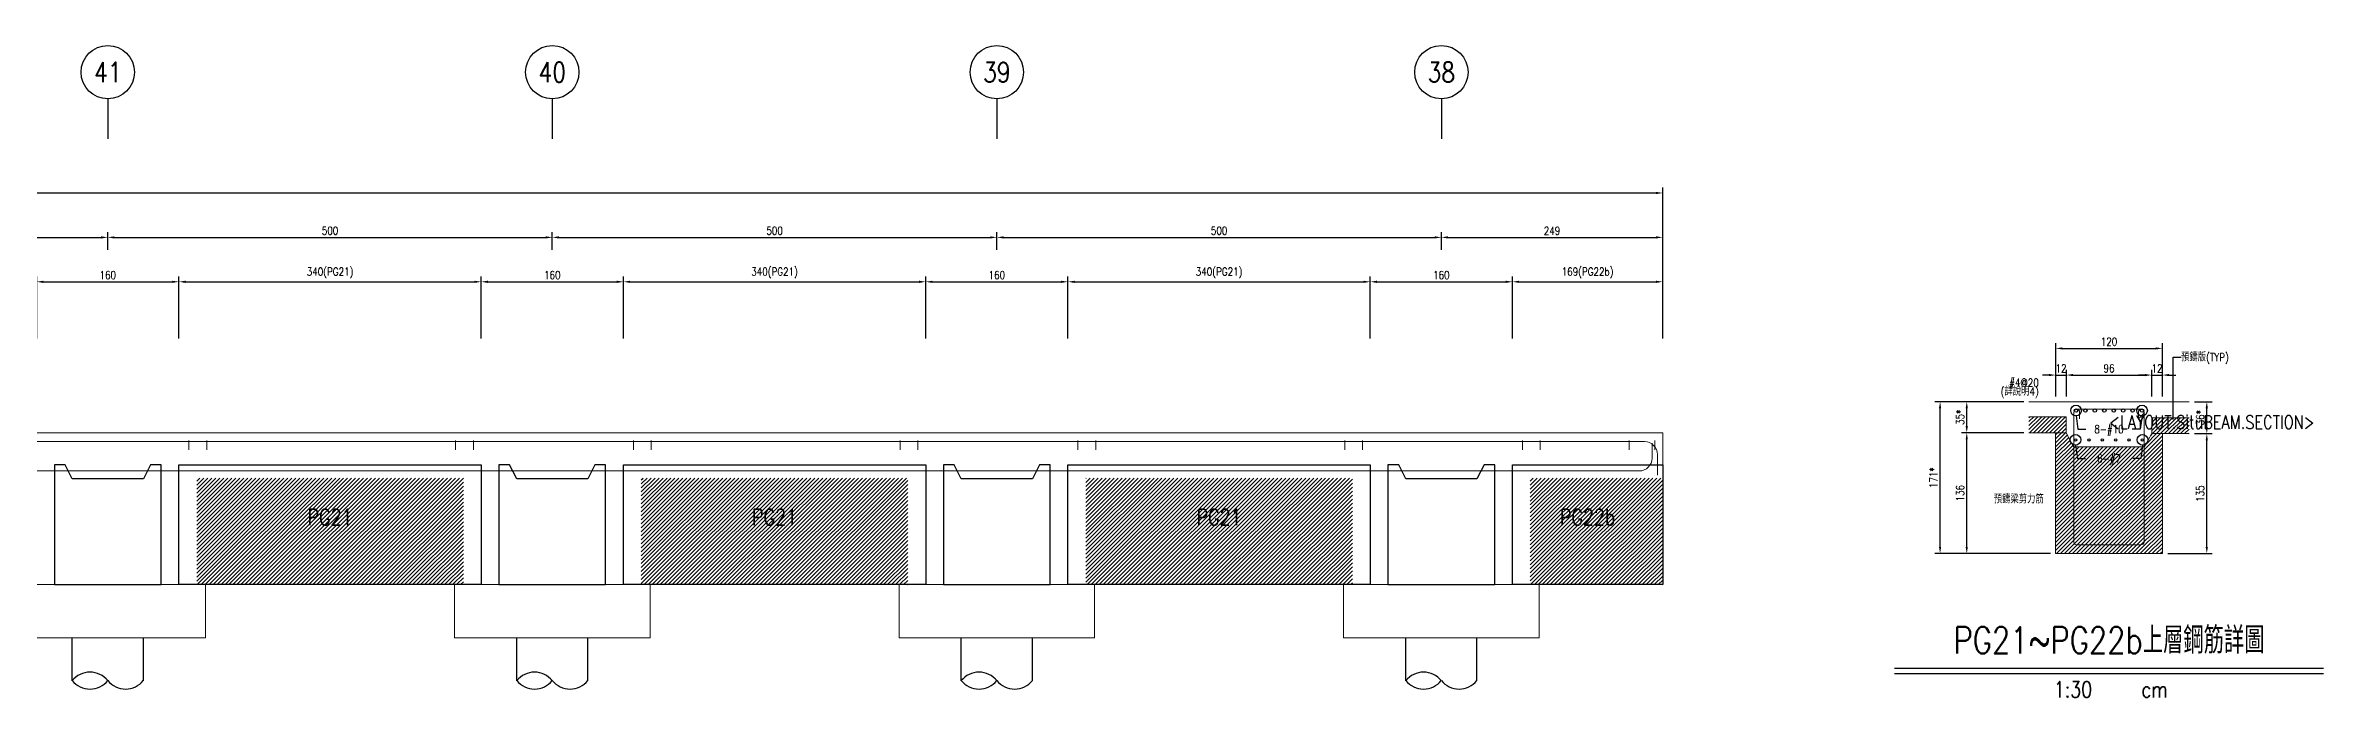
# Model space of a CAD drawing. Extents: x -4754 to 4976, y -19960 to 3841.
# Drawn here: x 2414 to 4976, y -143 to 591 of the extents above; entities that cross this region are included whole.
import ezdxf
from ezdxf.enums import TextEntityAlignment as Align

# ---------------------------------------------------------------- set-up
doc = ezdxf.new("R2010")
doc.units = 0
doc.header["$LTSCALE"] = 3
doc.layers.get('0').update_dxf_attribs({"linetype": 'CONTINUOUS'})
doc.layers.add('HB_0', color=7, linetype='CONTINUOUS', transparency=0.5)
doc.layers.add('預鑄版_HATCH', color=253, linetype='CONTINUOUS', transparency=0.8)
for name, color, linetype in [('HB_DIM', 1, 'CONTINUOUS'), ('HB_TXT_CTEXT', 2, 'CONTINUOUS'), ('RCAD.PARM.Treatle', 2, 'CONTINUOUS'), ('鋼筋', 3, 'CONTINUOUS'), ('預鑄梁_HATCH', 253, 'CONTINUOUS')]:
    doc.layers.add(name, color=color, linetype=linetype)
doc.styles.get("Standard").update_dxf_attribs({"font": 'ROMANS.shx', "width": 0.8, "bigfont": 'LCHINA.shx'})
doc.dimstyles.new('30', dxfattribs={"dimscale": 3, "dimtxt": 3, "dimasz": 2.5, "dimexe": 2, "dimexo": 2, "dimgap": 1, "dimtad": 1, "dimdsep": 46, "dimtxsty": 'Standard', "dimcen": 0, "dimclrd": 256, "dimclre": 256, "dimclrt": 2, "dimadec": 0, "dimazin": 0, "dimtfac": 1, "dimtix": 1, "dimtmove": 2, "dimatfit": 3, "dimfxl": 0, "dimtolj": 1, "dimtzin": 0, "dimarcsym": 0})

# ---------------------------------------------------------------- blocks, each defined once
blk = doc.blocks.new('pile_vertical_with_pilecap')
at = {"linetype": 'Continuous'}
for p, q in [((-40, -48.1), (-40, 0)), ((-40, -48.1), (-40, 0)), ((40, -48.1), (40, 0)), ((40, -48.1), (40, 0))]:
    blk.add_line(p, q, dxfattribs=at)
for centre, start, end in [((-20, -64.1), 38.718, 141.282), ((-20, -64.1), 38.718, 141.282), ((-20, -32), 218.718, 321.282), ((-20, -32), 218.718, 321.282), ((20, -32), 218.718, 321.282), ((20, -32), 218.718, 321.282)]:
    blk.add_arc(centre, 25.6, start, end, dxfattribs=at)
blk = doc.blocks.new('line_guide')
at = {"color": 4, "linetype": 'Continuous'}
blk.add_line((0, 0), (0, -45), dxfattribs=at)
blk.add_circle((0, 30), 30, dxfattribs=at)
at = {"color": 4, "linetype": 'Continuous', "width": 0.8}
blk.add_attdef('A', text='', height=22.5, dxfattribs=at).set_placement((0, 30), align=Align.MIDDLE)
blk = doc.blocks.new('*D60')
at = {"layer": 'HB_DIM', "linetype": 'Continuous', "lineweight": -2}
for p, q in [((-265.4, 261.2), (-265.4, 431.2)), ((-257.9, 425.2), (4225.1, 425.2)), ((4232.6, 261.2), (4232.6, 431.2))]:
    blk.add_line(p, q, dxfattribs=at)
at = {"layer": 'HB_DIM'}
for points in [[(-257.9, 426.4), (-257.9, 423.9), (-265.4, 425.2)], [(4225.1, 423.9), (4225.1, 426.4), (4232.6, 425.2)]]:
    blk.add_solid(points, dxfattribs=at)
at = {"layer": 'HB_DIM', "color": 2, "linetype": 'Continuous', "insert": (1983.6, 432.7), "char_height": 9, "attachment_point": 5, "rotation": 0}
blk.add_mtext('\\A1;4498', dxfattribs=at)
blk = doc.blocks.new('*D72')
at = {"layer": 'HB_DIM', "linetype": 'Continuous', "lineweight": -2}
for p, q in [((2403.6, 261.2), (2403.6, 331.2)), ((2411.1, 325.2), (2556.1, 325.2)), ((2563.6, 261.2), (2563.6, 331.2))]:
    blk.add_line(p, q, dxfattribs=at)
at = {"layer": 'HB_DIM'}
for points in [[(2411.1, 326.4), (2411.1, 323.9), (2403.6, 325.2)], [(2556.1, 323.9), (2556.1, 326.4), (2563.6, 325.2)]]:
    blk.add_solid(points, dxfattribs=at)
at = {"layer": 'HB_DIM', "color": 2, "linetype": 'Continuous', "insert": (2483.6, 332.7), "char_height": 9, "attachment_point": 5, "rotation": 0}
blk.add_mtext('\\A1;160', dxfattribs=at)
blk = doc.blocks.new('*D73')
at = {"layer": 'HB_DIM', "linetype": 'Continuous', "lineweight": -2}
for p, q in [((2563.6, 261.2), (2563.6, 331.2)), ((2571.1, 325.2), (2896.1, 325.2)), ((2903.6, 261.2), (2903.6, 331.2))]:
    blk.add_line(p, q, dxfattribs=at)
at = {"layer": 'HB_DIM'}
for points in [[(2571.1, 326.4), (2571.1, 323.9), (2563.6, 325.2)], [(2896.1, 323.9), (2896.1, 326.4), (2903.6, 325.2)]]:
    blk.add_solid(points, dxfattribs=at)
at = {"layer": 'HB_DIM', "color": 2, "linetype": 'Continuous', "insert": (2733.6, 335.1), "char_height": 9, "attachment_point": 5, "rotation": 0}
blk.add_mtext('\\A1;340(PG21)', dxfattribs=at)
blk = doc.blocks.new('*D74')
at = {"layer": 'HB_DIM', "linetype": 'Continuous', "lineweight": -2}
for p, q in [((2903.6, 261.2), (2903.6, 331.2)), ((2911.1, 325.2), (3056.1, 325.2)), ((3063.6, 261.2), (3063.6, 331.2))]:
    blk.add_line(p, q, dxfattribs=at)
at = {"layer": 'HB_DIM'}
for points in [[(2911.1, 326.4), (2911.1, 323.9), (2903.6, 325.2)], [(3056.1, 323.9), (3056.1, 326.4), (3063.6, 325.2)]]:
    blk.add_solid(points, dxfattribs=at)
at = {"layer": 'HB_DIM', "color": 2, "linetype": 'Continuous', "insert": (2983.6, 332.7), "char_height": 9, "attachment_point": 5, "rotation": 0}
blk.add_mtext('\\A1;160', dxfattribs=at)
blk = doc.blocks.new('*D75')
at = {"layer": 'HB_DIM', "linetype": 'Continuous', "lineweight": -2}
for p, q in [((3063.6, 261.2), (3063.6, 331.2)), ((3071.1, 325.2), (3396.1, 325.2)), ((3403.6, 261.2), (3403.6, 331.2))]:
    blk.add_line(p, q, dxfattribs=at)
at = {"layer": 'HB_DIM'}
for points in [[(3071.1, 326.4), (3071.1, 323.9), (3063.6, 325.2)], [(3396.1, 323.9), (3396.1, 326.4), (3403.6, 325.2)]]:
    blk.add_solid(points, dxfattribs=at)
at = {"layer": 'HB_DIM', "color": 2, "linetype": 'Continuous', "insert": (3233.6, 335.1), "char_height": 9, "attachment_point": 5, "rotation": 0}
blk.add_mtext('\\A1;340(PG21)', dxfattribs=at)
blk = doc.blocks.new('*D76')
at = {"layer": 'HB_DIM', "linetype": 'Continuous', "lineweight": -2}
for p, q in [((3403.6, 261.2), (3403.6, 331.2)), ((3411.1, 325.2), (3556.1, 325.2)), ((3563.6, 261.2), (3563.6, 331.2))]:
    blk.add_line(p, q, dxfattribs=at)
at = {"layer": 'HB_DIM'}
for points in [[(3411.1, 326.4), (3411.1, 323.9), (3403.6, 325.2)], [(3556.1, 323.9), (3556.1, 326.4), (3563.6, 325.2)]]:
    blk.add_solid(points, dxfattribs=at)
at = {"layer": 'HB_DIM', "color": 2, "linetype": 'Continuous', "insert": (3483.6, 332.7), "char_height": 9, "attachment_point": 5, "rotation": 0}
blk.add_mtext('\\A1;160', dxfattribs=at)
blk = doc.blocks.new('*D77')
at = {"layer": 'HB_DIM', "linetype": 'Continuous', "lineweight": -2}
for p, q in [((3563.6, 261.2), (3563.6, 331.2)), ((3571.1, 325.2), (3896.1, 325.2)), ((3903.6, 261.2), (3903.6, 331.2))]:
    blk.add_line(p, q, dxfattribs=at)
at = {"layer": 'HB_DIM'}
for points in [[(3571.1, 326.4), (3571.1, 323.9), (3563.6, 325.2)], [(3896.1, 323.9), (3896.1, 326.4), (3903.6, 325.2)]]:
    blk.add_solid(points, dxfattribs=at)
at = {"layer": 'HB_DIM', "color": 2, "linetype": 'Continuous', "insert": (3733.6, 335.1), "char_height": 9, "attachment_point": 5, "rotation": 0}
blk.add_mtext('\\A1;340(PG21)', dxfattribs=at)
blk = doc.blocks.new('*D78')
at = {"layer": 'HB_DIM', "linetype": 'Continuous', "lineweight": -2}
for p, q in [((3903.6, 261.2), (3903.6, 331.2)), ((3911.1, 325.2), (4056.1, 325.2)), ((4063.6, 261.2), (4063.6, 331.2))]:
    blk.add_line(p, q, dxfattribs=at)
at = {"layer": 'HB_DIM'}
for points in [[(3911.1, 326.4), (3911.1, 323.9), (3903.6, 325.2)], [(4056.1, 323.9), (4056.1, 326.4), (4063.6, 325.2)]]:
    blk.add_solid(points, dxfattribs=at)
at = {"layer": 'HB_DIM', "color": 2, "linetype": 'Continuous', "insert": (3983.6, 332.7), "char_height": 9, "attachment_point": 5, "rotation": 0}
blk.add_mtext('\\A1;160', dxfattribs=at)
blk = doc.blocks.new('*D79')
at = {"layer": 'HB_DIM', "linetype": 'Continuous', "lineweight": -2}
for p, q in [((4063.6, 261.2), (4063.6, 331.2)), ((4071.1, 325.2), (4225.1, 325.2)), ((4232.6, 261.2), (4232.6, 331.2))]:
    blk.add_line(p, q, dxfattribs=at)
at = {"layer": 'HB_DIM'}
for points in [[(4071.1, 326.4), (4071.1, 323.9), (4063.6, 325.2)], [(4225.1, 323.9), (4225.1, 326.4), (4232.6, 325.2)]]:
    blk.add_solid(points, dxfattribs=at)
at = {"layer": 'HB_DIM', "color": 2, "linetype": 'Continuous', "insert": (4148.1, 335.1), "char_height": 9, "attachment_point": 5, "rotation": 0}
blk.add_mtext('\\A1;169(PG22b)', dxfattribs=at)
blk = doc.blocks.new('*D85')
at = {"layer": 'HB_DIM', "linetype": 'Continuous', "lineweight": -2}
for p, q in [((1983.6, 361.2), (1983.6, 381.2)), ((1991.1, 375.2), (2476.1, 375.2)), ((2483.6, 361.2), (2483.6, 381.2))]:
    blk.add_line(p, q, dxfattribs=at)
at = {"layer": 'HB_DIM'}
for points in [[(1991.1, 376.4), (1991.1, 373.9), (1983.6, 375.2)], [(2476.1, 373.9), (2476.1, 376.4), (2483.6, 375.2)]]:
    blk.add_solid(points, dxfattribs=at)
at = {"layer": 'HB_DIM', "color": 2, "linetype": 'Continuous', "insert": (2233.6, 382.7), "char_height": 9, "attachment_point": 5, "rotation": 0}
blk.add_mtext('\\A1;500', dxfattribs=at)
blk = doc.blocks.new('*D86')
at = {"layer": 'HB_DIM', "linetype": 'Continuous', "lineweight": -2}
for p, q in [((2483.6, 361.2), (2483.6, 381.2)), ((2491.1, 375.2), (2976.1, 375.2)), ((2983.6, 361.2), (2983.6, 381.2))]:
    blk.add_line(p, q, dxfattribs=at)
at = {"layer": 'HB_DIM'}
for points in [[(2491.1, 376.4), (2491.1, 373.9), (2483.6, 375.2)], [(2976.1, 373.9), (2976.1, 376.4), (2983.6, 375.2)]]:
    blk.add_solid(points, dxfattribs=at)
at = {"layer": 'HB_DIM', "color": 2, "linetype": 'Continuous', "insert": (2733.6, 382.7), "char_height": 9, "attachment_point": 5, "rotation": 0}
blk.add_mtext('\\A1;500', dxfattribs=at)
blk = doc.blocks.new('*D87')
at = {"layer": 'HB_DIM', "linetype": 'Continuous', "lineweight": -2}
for p, q in [((2983.6, 361.2), (2983.6, 381.2)), ((2991.1, 375.2), (3476.1, 375.2)), ((3483.6, 361.2), (3483.6, 381.2))]:
    blk.add_line(p, q, dxfattribs=at)
at = {"layer": 'HB_DIM'}
for points in [[(2991.1, 376.4), (2991.1, 373.9), (2983.6, 375.2)], [(3476.1, 373.9), (3476.1, 376.4), (3483.6, 375.2)]]:
    blk.add_solid(points, dxfattribs=at)
at = {"layer": 'HB_DIM', "color": 2, "linetype": 'Continuous', "insert": (3233.6, 382.7), "char_height": 9, "attachment_point": 5, "rotation": 0}
blk.add_mtext('\\A1;500', dxfattribs=at)
blk = doc.blocks.new('*D88')
at = {"layer": 'HB_DIM', "linetype": 'Continuous', "lineweight": -2}
for p, q in [((3483.6, 361.2), (3483.6, 381.2)), ((3491.1, 375.2), (3976.1, 375.2)), ((3983.6, 361.2), (3983.6, 381.2))]:
    blk.add_line(p, q, dxfattribs=at)
at = {"layer": 'HB_DIM'}
for points in [[(3491.1, 376.4), (3491.1, 373.9), (3483.6, 375.2)], [(3976.1, 373.9), (3976.1, 376.4), (3983.6, 375.2)]]:
    blk.add_solid(points, dxfattribs=at)
at = {"layer": 'HB_DIM', "color": 2, "linetype": 'Continuous', "insert": (3733.6, 382.7), "char_height": 9, "attachment_point": 5, "rotation": 0}
blk.add_mtext('\\A1;500', dxfattribs=at)
blk = doc.blocks.new('*D89')
at = {"layer": 'HB_DIM', "linetype": 'Continuous', "lineweight": -2}
for p, q in [((3983.6, 361.2), (3983.6, 381.2)), ((3991.1, 375.2), (4225.1, 375.2)), ((4232.6, 261.2), (4232.6, 381.2))]:
    blk.add_line(p, q, dxfattribs=at)
at = {"layer": 'HB_DIM'}
for points in [[(3991.1, 376.4), (3991.1, 373.9), (3983.6, 375.2)], [(4225.1, 373.9), (4225.1, 376.4), (4232.6, 375.2)]]:
    blk.add_solid(points, dxfattribs=at)
at = {"layer": 'HB_DIM', "color": 2, "linetype": 'Continuous', "insert": (4108.1, 382.7), "char_height": 9, "attachment_point": 5, "rotation": 0}
blk.add_mtext('\\A1;249', dxfattribs=at)
blk = doc.blocks.new('title_beam')
at = {"color": 3, "linetype": 'Continuous'}
blk.add_line((-241.2, 0), (241.2, 0), dxfattribs=at)
at = {"color": 1, "linetype": 'Continuous'}
blk.add_line((-241.2, -6), (241.2, -6), dxfattribs=at)
at = {"color": 3, "linetype": 'Continuous', "width": 0.8}
blk.add_attdef('TITLE', text='', height=30, dxfattribs=at).set_placement((0, 33), align=Align.MIDDLE)
at = {"linetype": 'Continuous', "width": 0.8}
blk.add_attdef('SCALE', text='', height=18, dxfattribs=at).set_placement((-40.6, -24), align=Align.MIDDLE)
blk.add_attdef('CM', (36.5, -33), '', height=18, dxfattribs=at)
blk = doc.blocks.new('C')
at = {"color": 3, "linetype": 'Continuous'}
blk.add_circle((0, 0), 1.2, dxfattribs=at)
blk = doc.blocks.new('*D135')
at = {"layer": 'HB_DIM', "linetype": 'Continuous', "lineweight": -2}
for p, q in [((4638.6, 190.2), (4538.6, 190.2)), ((4544.6, 26.7), (4544.6, 182.7)), ((4668.6, 19.2), (4538.6, 19.2))]:
    blk.add_line(p, q, dxfattribs=at)
at = {"layer": 'HB_DIM'}
for points in [[(4545.8, 182.7), (4543.3, 182.7), (4544.6, 190.2)], [(4543.3, 26.7), (4545.8, 26.7), (4544.6, 19.2)]]:
    blk.add_solid(points, dxfattribs=at)
at = {"layer": 'HB_DIM', "color": 2, "linetype": 'Continuous', "insert": (4537.1, 104.7), "char_height": 9, "attachment_point": 5, "rotation": 90}
blk.add_mtext('\\A1;171*', dxfattribs=at)
blk = doc.blocks.new('*D136')
at = {"layer": 'HB_DIM', "linetype": 'Continuous', "lineweight": -2}
for p, q in [((4638.6, 155.2), (4568.6, 155.2)), ((4574.6, 26.7), (4574.6, 147.7)), ((4668.6, 19.2), (4568.6, 19.2))]:
    blk.add_line(p, q, dxfattribs=at)
at = {"layer": 'HB_DIM'}
for points in [[(4575.8, 147.7), (4573.3, 147.7), (4574.6, 155.2)], [(4573.3, 26.7), (4575.8, 26.7), (4574.6, 19.2)]]:
    blk.add_solid(points, dxfattribs=at)
at = {"layer": 'HB_DIM', "color": 2, "linetype": 'Continuous', "insert": (4567.1, 87.2), "char_height": 9, "attachment_point": 5, "rotation": 90}
blk.add_mtext('\\A1;136', dxfattribs=at)
blk = doc.blocks.new('*D137')
at = {"layer": 'HB_DIM', "linetype": 'Continuous', "lineweight": -2}
for p, q in [((4638.6, 190.2), (4568.6, 190.2)), ((4574.6, 162.7), (4574.6, 182.7)), ((4638.6, 155.2), (4568.6, 155.2))]:
    blk.add_line(p, q, dxfattribs=at)
at = {"layer": 'HB_DIM'}
for points in [[(4575.8, 182.7), (4573.3, 182.7), (4574.6, 190.2)], [(4573.3, 162.7), (4575.8, 162.7), (4574.6, 155.2)]]:
    blk.add_solid(points, dxfattribs=at)
at = {"layer": 'HB_DIM', "color": 2, "linetype": 'Continuous', "insert": (4567.1, 172.7), "char_height": 9, "attachment_point": 5, "rotation": 90}
blk.add_mtext('\\A1;35*', dxfattribs=at)
blk = doc.blocks.new('*D138')
at = {"layer": 'HB_DIM', "linetype": 'Continuous', "lineweight": -2}
for p, q in [((4830.6, 154.2), (4850.6, 154.2)), ((4844.6, 26.7), (4844.6, 146.7)), ((4800.6, 19.2), (4850.6, 19.2))]:
    blk.add_line(p, q, dxfattribs=at)
at = {"layer": 'HB_DIM'}
for points in [[(4845.8, 146.7), (4843.3, 146.7), (4844.6, 154.2)], [(4843.3, 26.7), (4845.8, 26.7), (4844.6, 19.2)]]:
    blk.add_solid(points, dxfattribs=at)
at = {"layer": 'HB_DIM', "color": 2, "linetype": 'Continuous', "insert": (4837.1, 86.7), "char_height": 9, "attachment_point": 5, "rotation": 90}
blk.add_mtext('\\A1;135', dxfattribs=at)
blk = doc.blocks.new('*D139')
at = {"layer": 'HB_DIM', "linetype": 'Continuous', "lineweight": -2}
for p, q in [((4830.6, 190.2), (4850.6, 190.2)), ((4844.6, 161.7), (4844.6, 182.7)), ((4830.6, 154.2), (4850.6, 154.2))]:
    blk.add_line(p, q, dxfattribs=at)
at = {"layer": 'HB_DIM'}
for points in [[(4845.8, 182.7), (4843.3, 182.7), (4844.6, 190.2)], [(4843.3, 161.7), (4845.8, 161.7), (4844.6, 154.2)]]:
    blk.add_solid(points, dxfattribs=at)
at = {"layer": 'HB_DIM', "color": 2, "linetype": 'Continuous', "insert": (4837.1, 172.2), "char_height": 9, "attachment_point": 5, "rotation": 90}
blk.add_mtext('\\A1;36*', dxfattribs=at)
blk = doc.blocks.new('*D140')
at = {"layer": 'HB_DIM', "linetype": 'Continuous', "lineweight": -2}
for p, q in [((4674.6, 196.2), (4674.6, 256.2)), ((4682.1, 250.2), (4787.1, 250.2)), ((4794.6, 196.2), (4794.6, 256.2))]:
    blk.add_line(p, q, dxfattribs=at)
at = {"layer": 'HB_DIM'}
for points in [[(4682.1, 251.4), (4682.1, 248.9), (4674.6, 250.2)], [(4787.1, 248.9), (4787.1, 251.4), (4794.6, 250.2)]]:
    blk.add_solid(points, dxfattribs=at)
at = {"layer": 'HB_DIM', "color": 2, "linetype": 'Continuous', "insert": (4734.6, 257.7), "char_height": 9, "attachment_point": 5, "rotation": 0}
blk.add_mtext('\\A1;120', dxfattribs=at)
blk = doc.blocks.new('*D141')
at = {"layer": 'HB_DIM', "linetype": 'Continuous', "lineweight": -2}
for p, q in [((4667.1, 220.2), (4659.6, 220.2)), ((4674.6, 196.2), (4674.6, 226.2)), ((4674.6, 220.2), (4686.6, 220.2)), ((4686.6, 196.2), (4686.6, 226.2)), ((4694.1, 220.2), (4701.6, 220.2))]:
    blk.add_line(p, q, dxfattribs=at)
at = {"layer": 'HB_DIM'}
for points in [[(4667.1, 218.9), (4667.1, 221.4), (4674.6, 220.2)], [(4694.1, 221.4), (4694.1, 218.9), (4686.6, 220.2)]]:
    blk.add_solid(points, dxfattribs=at)
at = {"layer": 'HB_DIM', "color": 2, "linetype": 'Continuous', "insert": (4680.6, 227.7), "char_height": 9, "attachment_point": 5, "rotation": 0}
blk.add_mtext('\\A1;12', dxfattribs=at)
blk = doc.blocks.new('*D142')
at = {"layer": 'HB_DIM', "linetype": 'Continuous', "lineweight": -2}
for p, q in [((4686.6, 196.2), (4686.6, 226.2)), ((4694.1, 220.2), (4775.1, 220.2)), ((4782.6, 196.2), (4782.6, 226.2))]:
    blk.add_line(p, q, dxfattribs=at)
at = {"layer": 'HB_DIM'}
for points in [[(4694.1, 221.4), (4694.1, 218.9), (4686.6, 220.2)], [(4775.1, 218.9), (4775.1, 221.4), (4782.6, 220.2)]]:
    blk.add_solid(points, dxfattribs=at)
at = {"layer": 'HB_DIM', "color": 2, "linetype": 'Continuous', "insert": (4734.6, 227.7), "char_height": 9, "attachment_point": 5, "rotation": 0}
blk.add_mtext('\\A1;96', dxfattribs=at)
blk = doc.blocks.new('*D143')
at = {"layer": 'HB_DIM', "linetype": 'Continuous', "lineweight": -2}
for p, q in [((4775.1, 220.2), (4767.6, 220.2)), ((4782.6, 196.2), (4782.6, 226.2)), ((4782.6, 220.2), (4794.6, 220.2)), ((4794.6, 196.2), (4794.6, 226.2)), ((4802.1, 220.2), (4809.6, 220.2))]:
    blk.add_line(p, q, dxfattribs=at)
at = {"layer": 'HB_DIM'}
for points in [[(4775.1, 218.9), (4775.1, 221.4), (4782.6, 220.2)], [(4802.1, 221.4), (4802.1, 218.9), (4794.6, 220.2)]]:
    blk.add_solid(points, dxfattribs=at)
at = {"layer": 'HB_DIM', "color": 2, "linetype": 'Continuous', "insert": (4788.6, 227.7), "char_height": 9, "attachment_point": 5, "rotation": 0}
blk.add_mtext('\\A1;12', dxfattribs=at)
blk = doc.blocks.new('C_Red')
at = {"color": 1, "linetype": 'Continuous'}
blk.add_circle((0, 0), 1.2, dxfattribs=at)

msp = doc.modelspace()

# ---------------------------------------------------------------- hatches: boundary and pattern name
at = {"layer": 'HB_0', "linetype": 'Continuous'}
h = msp.add_hatch(dxfattribs=at)
h.set_pattern_fill('ANSI31', color=256, style=0)
h.paths.add_polyline_path([(2583.573, 104.198), (2883.573, 104.198), (2883.573, -15.802), (2583.573, -15.802)], flags=17)
h = msp.add_hatch(dxfattribs=at)
h.set_pattern_fill('ANSI31', color=256, style=0)
h.paths.add_polyline_path([(3083.573, 104.198), (3383.573, 104.198), (3383.573, -15.802), (3083.573, -15.802)], flags=17)
h = msp.add_hatch(dxfattribs=at)
h.set_pattern_fill('ANSI31', color=256, style=0)
h.paths.add_polyline_path([(3583.573, 104.198), (3883.573, 104.198), (3883.573, -15.802), (3583.573, -15.802)], flags=17)
h = msp.add_hatch(dxfattribs=at)
h.set_pattern_fill('ANSI31', color=256, style=0)
h.paths.add_polyline_path([(4083.573, 104.198), (4232.573, 104.198), (4232.573, -15.802), (4083.573, -15.802)], flags=17)
at = {"layer": '預鑄梁_HATCH', "linetype": 'Continuous'}
h = msp.add_hatch(dxfattribs=at)
h.set_pattern_fill('ANSI31', color=256, style=0)
h.paths.add_polyline_path([(4674.573, 19.198), (4674.573, 155.198), (4686.573, 155.198), (4694.573, 139.198), (4774.573, 139.198), (4782.573, 154.198), (4794.573, 154.198), (4794.573, 19.198)], flags=17)
at = {"layer": '預鑄版_HATCH', "linetype": 'Continuous'}
h = msp.add_hatch(dxfattribs=at)
h.set_pattern_fill('ANSI31', color=256, style=0)
h.paths.add_polyline_path([(4644.573, 155.198), (4686.573, 155.198), (4686.573, 173.198), (4644.573, 173.198)], flags=17)
h = msp.add_hatch(dxfattribs=at)
h.set_pattern_fill('ANSI31', color=256, style=0)
h.paths.add_polyline_path([(4782.573, 154.198), (4824.573, 154.198), (4824.573, 172.198), (4782.573, 172.198)], flags=17)

# ---------------------------------------------------------------- linework, layer by layer
at = {"layer": 'HB_0', "lineweight": 5}
for p, q in [((4644.573, 190.198, -84.5), (4824.573, 190.198, -84.5)), ((4686.573, 173.198), (4644.573, 173.198)), ((4686.573, 155.198), (4644.573, 155.198)), ((4686.573, 173.198), (4686.573, 155.198)), ((4824.573, 172.198), (4782.573, 172.198)), ((4782.573, 154.198), (4782.573, 172.198)), ((4824.573, 154.198), (4782.573, 154.198))]:
    msp.add_line(p, q, dxfattribs=at)
for points in [[(-265.427, -15.802), (-265.427, 155.198), (4232.573, 155.198), (4232.573, -15.802), (-265.427, -15.802)], [(4674.573, 19.198), (4674.573, 155.198), (4686.573, 155.198), (4694.573, 139.198), (4774.573, 139.198), (4782.573, 154.198), (4794.573, 154.198), (4794.573, 19.198), (4674.573, 19.198)]]:
    msp.add_lwpolyline(points, dxfattribs=at)
at = {"layer": 'HB_0', "color": 1, "linetype": 'Continuous'}
for points in [[(2543.573, -15.802), (2543.573, 119.198), (2531.573, 119.198), (2523.573, 103.198), (2443.573, 103.198), (2435.573, 119.198), (2423.573, 119.198), (2423.573, -15.802), (2543.573, -15.802)], [(2563.573, 119.198), (2583.573, 119.198), (2883.573, 119.198), (2903.573, 119.198), (2903.573, -15.802), (2883.573, -15.802), (2583.573, -15.802), (2563.573, -15.802), (2563.573, 119.198)], [(3043.573, -15.802), (3043.573, 119.198), (3031.573, 119.198), (3023.573, 103.198), (2943.573, 103.198), (2935.573, 119.198), (2923.573, 119.198), (2923.573, -15.802), (3043.573, -15.802)], [(3063.573, 119.198), (3083.573, 119.198), (3383.573, 119.198), (3403.573, 119.198), (3403.573, -15.802), (3383.573, -15.802), (3083.573, -15.802), (3063.573, -15.802), (3063.573, 119.198)], [(3543.573, -15.802), (3543.573, 119.198), (3531.573, 119.198), (3523.573, 103.198), (3443.573, 103.198), (3435.573, 119.198), (3423.573, 119.198), (3423.573, -15.802), (3543.573, -15.802)], [(3563.573, 119.198), (3583.573, 119.198), (3883.573, 119.198), (3903.573, 119.198), (3903.573, -15.802), (3883.573, -15.802), (3583.573, -15.802), (3563.573, -15.802), (3563.573, 119.198)], [(4043.573, -15.802), (4043.573, 119.198), (4031.573, 119.198), (4023.573, 103.198), (3943.573, 103.198), (3935.573, 119.198), (3923.573, 119.198), (3923.573, -15.802), (4043.573, -15.802)], [(4063.573, 119.198), (4083.573, 119.198), (4232.573, 119.198), (4232.573, -15.802), (4083.573, -15.802), (4063.573, -15.802), (4063.573, 119.198)]]:
    msp.add_lwpolyline(points, dxfattribs=at)
at = {"layer": 'HB_0', "lineweight": 5}
for points in [[(2373.573, -75.802, -160), (2593.573, -75.802, -160), (2593.573, -15.802, -160), (2373.573, -15.802, -160), (2373.573, -75.802, -160)], [(2873.573, -75.802, -160), (3093.573, -75.802, -160), (3093.573, -15.802, -160), (2873.573, -15.802, -160), (2873.573, -75.802, -160)], [(3373.573, -75.802, -160), (3593.573, -75.802, -160), (3593.573, -15.802, -160), (3373.573, -15.802, -160), (3373.573, -75.802, -160)], [(3873.573, -75.802, -160), (4093.573, -75.802, -160), (4093.573, -15.802, -160), (3873.573, -15.802, -160), (3873.573, -75.802, -160)]]:
    msp.add_polyline3d(points, dxfattribs=at)
at = {"layer": 'HB_DIM', "color": 1, "linetype": 'Continuous'}
for points in [[(4806.693, 170.198), (4806.693, 240.198), (4815.693, 240.198)], [(4697.453, 174.198), (4699.453, 159.198), (4708.453, 159.198)], [(4771.693, 174.198), (4769.693, 159.198), (4760.693, 159.198)], [(4696.953, 141.198), (4698.953, 126.198), (4707.953, 126.198)], [(4772.193, 141.198), (4770.193, 126.198), (4761.193, 126.198)]]:
    msp.add_lwpolyline(points, dxfattribs=at)
for points in [[(4734.573, 181.628, 0, 1.25, 0), (4727.573, 184.628, 0, 0, 0), (4664.573, 211.628, 0, 0, 0), (4655.573, 211.628, 0, 0, 0)], [(4695.168, 105.326, 0, 1.25, 0), (4690.168, 100.326, 0, 0, 0), (4670.168, 80.326, 0, 0, 0), (4661.168, 80.326, 0, 0, 0)]]:
    msp.add_lwpolyline(points, format="xyseb", dxfattribs=at)
at = {"layer": '鋼筋', "lineweight": 5}
for p, q in [((4770.803, 181.628, -73.23), (4698.343, 181.628, -73.23)), ((4695.168, 178.453, -73.23), (4695.168, 170.833, -73.23)), ((4695.168, 32.198, -74.5), (4695.168, 178.453, -74.5)), ((4701.518, 178.453, -74.5), (4701.518, 170.833, -74.5)), ((4767.628, 170.833, -74.5), (4767.628, 178.453, -74.5)), ((4767.66, 170.82, -73.23), (4773.048, 176.208, -73.23)), ((4773.978, 178.453, -74.5), (4773.978, 32.198, -74.5)), ((-244.937, 145.198, -37.12), (4212.083, 145.198, -37.12)), ((2574.843, 146.628, -36.23), (2574.843, 146.628, 36.23)), ((2574.843, 143.453, 39.405), (2574.843, 135.833, 39.405)), ((2574.843, 135.82, -33.087), (2574.843, 141.208, -38.475)), ((2594.843, 146.628, -36.23), (2594.843, 146.628, 36.23)), ((2594.843, 143.453, 39.405), (2594.843, 135.833, 39.405)), ((2594.843, 135.82, -33.087), (2594.843, 141.208, -38.475)), ((2874.843, 146.628, -36.23), (2874.843, 146.628, 36.23)), ((2874.843, 143.453, 39.405), (2874.843, 135.833, 39.405)), ((2874.843, 135.82, -33.087), (2874.843, 141.208, -38.475)), ((2894.843, 146.628, -36.23), (2894.843, 146.628, 36.23)), ((2894.843, 143.453, 39.405), (2894.843, 135.833, 39.405)), ((2894.843, 135.82, -33.087), (2894.843, 141.208, -38.475)), ((3074.843, 146.628, -36.23), (3074.843, 146.628, 36.23)), ((3074.843, 143.453, 39.405), (3074.843, 135.833, 39.405)), ((3074.843, 135.82, -33.087), (3074.843, 141.208, -38.475)), ((3094.843, 146.628, -36.23), (3094.843, 146.628, 36.23)), ((3094.843, 143.453, 39.405), (3094.843, 135.833, 39.405)), ((3094.843, 135.82, -33.087), (3094.843, 141.208, -38.475)), ((3374.843, 146.628, -36.23), (3374.843, 146.628, 36.23)), ((3374.843, 143.453, 39.405), (3374.843, 135.833, 39.405)), ((3374.843, 135.82, -33.087), (3374.843, 141.208, -38.475)), ((3394.843, 146.628, -36.23), (3394.843, 146.628, 36.23)), ((3394.843, 143.453, 39.405), (3394.843, 135.833, 39.405)), ((3394.843, 135.82, -33.087), (3394.843, 141.208, -38.475)), ((3574.843, 146.628, -36.23), (3574.843, 146.628, 36.23)), ((3574.843, 143.453, 39.405), (3574.843, 135.833, 39.405)), ((3574.843, 135.82, -33.087), (3574.843, 141.208, -38.475)), ((3594.843, 146.628, -36.23), (3594.843, 146.628, 36.23)), ((3594.843, 143.453, 39.405), (3594.843, 135.833, 39.405)), ((3594.843, 135.82, -33.087), (3594.843, 141.208, -38.475)), ((3874.843, 146.628, -36.23), (3874.843, 146.628, 36.23)), ((3874.843, 143.453, 39.405), (3874.843, 135.833, 39.405)), ((3874.843, 135.82, -33.087), (3874.843, 141.208, -38.475)), ((3894.843, 146.628, -36.23), (3894.843, 146.628, 36.23)), ((3894.843, 143.453, 39.405), (3894.843, 135.833, 39.405)), ((3894.843, 135.82, -33.087), (3894.843, 141.208, -38.475)), ((4074.843, 146.628, -36.23), (4074.843, 146.628, 36.23)), ((4074.843, 143.453, 39.405), (4074.843, 135.833, 39.405)), ((4074.843, 135.82, -33.087), (4074.843, 141.208, -38.475)), ((4094.843, 146.628, -36.23), (4094.843, 146.628, 36.23)), ((4094.843, 143.453, 39.405), (4094.843, 135.833, 39.405)), ((4094.843, 135.82, -33.087), (4094.843, 141.208, -38.475)), ((4194.843, 146.628, -36.23), (4194.843, 146.628, 36.23)), ((4194.843, 143.453, 39.405), (4194.843, 135.833, 39.405)), ((4194.843, 135.82, -33.087), (4194.843, 141.208, -38.475)), ((4220.573, 126.688, -37.62), (4220.573, 143.308, -37.62)), ((4223.843, 146.628, -36.23), (4223.843, 146.628, 36.23)), ((4223.843, 143.453, 39.405), (4223.843, 135.833, 39.405)), ((4223.843, 135.82, -33.087), (4223.843, 141.208, -38.475)), ((4226.573, 130.708, -37.12), (4226.573, 107.588, -37.12)), ((-238.937, 112.198, -37.62), (4206.083, 112.198, -37.62)), ((4770.803, 29.023, -74.5), (4698.343, 29.023, -74.5))]:
    msp.add_line(p, q, dxfattribs=at)
for centre, radius, start, end in [((4698.343, 178.453, -73.23), 3.175, 90, 180), ((4770.803, 178.453, -73.23), 3.175, 315, 90), ((4206.083, 126.688, -37.62), 14.49, 270, 0)]:
    msp.add_arc(centre, radius, start, end, dxfattribs=at)
at = {"layer": '鋼筋', "lineweight": 5, "extrusion": (0, 0, -1)}
for centre, radius, start, end in [((-4698.343, 178.453, 74.5), 3.175, 0, 180), ((-4770.803, 178.453, 74.5), 3.175, 0, 180), ((-4212.083, 130.708, 37.12), 14.49, 90, 180), ((-4698.343, 32.198, 74.5), 3.175, 270, 0), ((-4770.803, 32.198, 74.5), 3.175, 180, 270)]:
    msp.add_arc(centre, radius, start, end, dxfattribs=at)
at = {"layer": '鋼筋', "lineweight": 5, "extrusion": (1, -3.67394e-16, 0)}
for centre in [(143.453, -36.23, 2574.843), (143.453, -36.23, 2594.843), (143.453, -36.23, 2874.843), (143.453, -36.23, 2894.843), (143.453, -36.23, 3074.843), (143.453, -36.23, 3094.843), (143.453, -36.23, 3374.843), (143.453, -36.23, 3394.843), (143.453, -36.23, 3574.843), (143.453, -36.23, 3594.843), (143.453, -36.23, 3874.843), (143.453, -36.23, 3894.843), (143.453, -36.23, 4074.843), (143.453, -36.23, 4094.843), (143.453, -36.23, 4194.843), (143.453, -36.23, 4223.843)]:
    msp.add_arc(centre, 3.175, 225, 0, dxfattribs=at)
at = {"layer": '鋼筋', "lineweight": 5, "extrusion": (1, -3.67394e-16, -8.4671e-37)}
for centre in [(143.453, 36.23, 2574.843), (143.453, 36.23, 2594.843), (143.453, 36.23, 2874.843), (143.453, 36.23, 2894.843), (143.453, 36.23, 3074.843), (143.453, 36.23, 3094.843), (143.453, 36.23, 3374.843), (143.453, 36.23, 3394.843), (143.453, 36.23, 3574.843), (143.453, 36.23, 3594.843), (143.453, 36.23, 3874.843), (143.453, 36.23, 3894.843), (143.453, 36.23, 4074.843), (143.453, 36.23, 4094.843), (143.453, 36.23, 4194.843), (143.453, 36.23, 4223.843)]:
    msp.add_arc(centre, 3.175, 0, 90, dxfattribs=at)

# ---------------------------------------------------------------- block references
at = {"layer": 'HB_0', "linetype": 'Continuous'}
for p, values in [((2483.573, 531.198), {'A': '41'}), ((2983.573, 531.198), {'A': '40'}), ((3483.573, 531.198), {'A': '39'}), ((3983.573, 531.198), {'A': '38'})]:
    msp.add_blockref('line_guide', p, dxfattribs=at).add_auto_attribs(values)
for p in [(2483.573, -75.802, -160), (2983.573, -75.802, -160), (3483.573, -75.802, -160), (3983.573, -75.802, -160)]:
    msp.add_blockref('pile_vertical_with_pilecap', p, dxfattribs=at)
at = {"layer": 'HB_DIM', "linetype": 'Continuous', "xscale": 5, "yscale": 5, "zscale": 5}
for p in [(4697.453, 180.198, -64.01), (4771.693, 180.198, -64.01), (4696.953, 147.198, -58.01), (4772.193, 147.198, -58.01)]:
    msp.add_blockref('C_Red', p, dxfattribs=at)
at = {"layer": 'HB_TXT_CTEXT', "linetype": 'Continuous'}
msp.add_blockref('title_beam', (4734.573, -109.802, -84.5), dxfattribs=at).add_auto_attribs({'TITLE': 'PG21~PG22b上層鋼筋詳圖', 'SCALE': '1:30', 'CM': 'cm'})
at = {"layer": '鋼筋', "linetype": 'Continuous'}
for p, xscale, yscale, zscale in [((4697.453, 180.198, -64.01), 1.61, 1.61, 1.61), ((4708.059, 180.198, -64.01), 1.61, 1.61, 1.61), ((4718.665, 180.198, -64.01), 1.61, 1.61, 1.61), ((4729.271, 180.198, -64.01), 1.61, 1.61, 1.61), ((4739.876, 180.198, -64.01), 1.61, 1.61, 1.61), ((4750.482, 180.198, -64.01), 1.61, 1.61, 1.61), ((4761.088, 180.198, -64.01), 1.61, 1.61, 1.61), ((4771.693, 180.198, -64.01), 1.61, 1.61, 1.61), ((4696.953, 147.198, -58.01), 1.11, 1.11, 1.11), ((4712.001, 147.198, -58.01), 1.11, 1.11, 1.11), ((4727.049, 147.198, -58.01), 1.11, 1.11, 1.11), ((4742.097, 147.198, -58.01), 1.11, 1.11, 1.11), ((4757.145, 147.198, -58.01), 1.11, 1.11, 1.11), ((4772.193, 147.198, -58.01), 1.11, 1.11, 1.11)]:
    msp.add_blockref('C', p, dxfattribs=dict(at, xscale=xscale, yscale=yscale, zscale=zscale))

# ---------------------------------------------------------------- texts
at = {"layer": 'HB_TXT_CTEXT', "linetype": 'Continuous', "width": 0.8}
msp.add_text('預鑄版(TYP)', height=9, dxfattribs=at).set_placement((4815.693, 240.198, -64.01), align=Align.MIDDLE_LEFT)
for s, p in [('(詳說明4)', (4655.573, 201.628, -73.23)), ('#4@20', (4655.573, 211.628, -73.23)), ('預鑄梁剪力筋', (4661.168, 80.326, -74.5))]:
    msp.add_text(s, height=9, dxfattribs=at).set_placement(p, align=Align.MIDDLE_RIGHT)
for s, p in [('8-#10', (4734.573, 159.198, -64.01)), ('6-#7', (4734.573, 126.198, -58.01))]:
    msp.add_text(s, height=9, dxfattribs=at).set_placement(p, align=Align.MIDDLE_CENTER)
for s, p in [('PG21', (2733.573, 60.198)), ('PG21', (3233.573, 60.198)), ('PG21', (3733.573, 60.198)), ('PG22b', (4148.073, 60.198))]:
    msp.add_text(s, height=18, dxfattribs=at).set_placement(p, align=Align.MIDDLE)
at = {"layer": 'RCAD.PARM.Treatle', "color": 4, "linetype": 'Continuous', "width": 0.8}
msp.add_text('<LAYOUT.SituBEAM.SECTION>', height=15, rotation=360, dxfattribs=at).set_placement((4734.573, 155.198), align=Align.BOTTOM_LEFT)

# ---------------------------------------------------------------- dimensions: what is measured, and where the dimension line sits
at = {"layer": 'HB_DIM', "linetype": 'Continuous'}
for base, p1, p2, angle, override, picture, middle in [((4232.573, 425.198), (-265.427, 255.198), (4232.573, 255.198), 0, {"dimpost": '<>'}, '*D60', (1983.573, 432.698)), ((2483.573, 375.198), (1983.573, 355.198, 481), (2483.573, 355.198, -19), 0, {"dimpost": '<>'}, '*D85', (2233.573, 382.698)), ((2983.573, 375.198), (2483.573, 355.198, -19), (2983.573, 355.198, -519), 0, {"dimpost": '<>'}, '*D86', (2733.573, 382.698)), ((3483.573, 375.198), (2983.573, 355.198, -519), (3483.573, 355.198, -1019), 0, {"dimpost": '<>'}, '*D87', (3233.573, 382.698)), ((3983.573, 375.198), (3483.573, 355.198, -1019), (3983.573, 355.198, -1519), 0, {"dimpost": '<>'}, '*D88', (3733.573, 382.698)), ((4232.573, 375.198), (3983.573, 355.198, -1519), (4232.573, 255.198), 0, {"dimpost": '<>'}, '*D89', (4108.073, 382.698)), ((2563.573, 325.198), (2403.573, 255.198), (2563.573, 255.198), 0, {"dimpost": '<>'}, '*D72', (2483.573, 332.698)), ((3063.573, 325.198), (2903.573, 255.198), (3063.573, 255.198), 0, {"dimpost": '<>'}, '*D74', (2983.573, 332.698)), ((3563.573, 325.198), (3403.573, 255.198), (3563.573, 255.198), 0, {"dimpost": '<>'}, '*D76', (3483.573, 332.698)), ((4063.573, 325.198), (3903.573, 255.198), (4063.573, 255.198), 0, {"dimpost": '<>'}, '*D78', (3983.573, 332.698)), ((4794.573, 250.198), (4674.573, 190.198, -84.5), (4794.573, 190.198, -84.5), 0, {"dimpost": '<>'}, '*D140', (4734.573, 257.698)), ((4686.573, 220.198), (4674.573, 190.198, -84.5), (4686.573, 190.198, -84.5), 0, {"dimpost": '<>'}, '*D141', (4680.573, 227.698)), ((4782.573, 220.198), (4686.573, 190.198, -84.5), (4782.573, 190.198, -84.5), 0, {"dimpost": '<>'}, '*D142', (4734.573, 227.698)), ((4794.573, 220.198), (4782.573, 190.198, -84.5), (4794.573, 190.198, -84.5), 0, {"dimpost": '<>'}, '*D143', (4788.573, 227.698)), ((4574.573, 155.198), (4674.573, 19.198, -84.5), (4644.573, 155.198, -84.5), 90, {"dimtad": 4, "dimpost": '<>'}, '*D136', (4567.073, 87.198)), ((4844.573, 154.198), (4794.573, 19.198, -84.5), (4824.573, 154.198, -84.5), 90, {"dimtad": 4, "dimpost": '<>'}, '*D138', (4837.073, 86.698))]:
    dim = msp.add_linear_dim(base=base, p1=p1, p2=p2, angle=angle, dimstyle='30', override=override, dxfattribs=at)
    dim.commit()
    dim.dimension.update_dxf_attribs({"geometry": picture, "text_midpoint": middle})
for base, p1, p2, angle, text, override, picture, middle in [((2903.573, 325.198), (2563.573, 255.198), (2903.573, 255.198), 0, '<>(PG21)', {"dimpost": '<>'}, '*D73', (2733.573, 335.056)), ((3403.573, 325.198), (3063.573, 255.198), (3403.573, 255.198), 0, '<>(PG21)', {"dimpost": '<>'}, '*D75', (3233.573, 335.056)), ((3903.573, 325.198), (3563.573, 255.198), (3903.573, 255.198), 0, '<>(PG21)', {"dimpost": '<>'}, '*D77', (3733.573, 335.056)), ((4232.573, 325.198), (4063.573, 255.198), (4232.573, 255.198), 0, '<>(PG22b)', {"dimpost": '<>'}, '*D79', (4148.073, 335.056)), ((4544.573, 190.198), (4674.573, 19.198, -84.5), (4644.573, 190.198, -84.5), 90, '<>*', {"dimtad": 4, "dimpost": '<>'}, '*D135', (4537.073, 104.698)), ((4574.573, 190.198), (4644.573, 155.198, -84.5), (4644.573, 190.198, -84.5), 90, '<>*', {"dimtad": 4, "dimpost": '<>'}, '*D137', (4567.073, 172.698)), ((4844.573, 190.198), (4824.573, 154.198, -84.5), (4824.573, 190.198, -84.5), 90, '<>*', {"dimtad": 4, "dimpost": '<>'}, '*D139', (4837.073, 172.198))]:
    dim = msp.add_linear_dim(base=base, p1=p1, p2=p2, angle=angle, text=text, dimstyle='30', override=override, dxfattribs=at)
    dim.commit()
    dim.dimension.update_dxf_attribs({"geometry": picture, "text_midpoint": middle})

doc.saveas('drawing.dxf')
